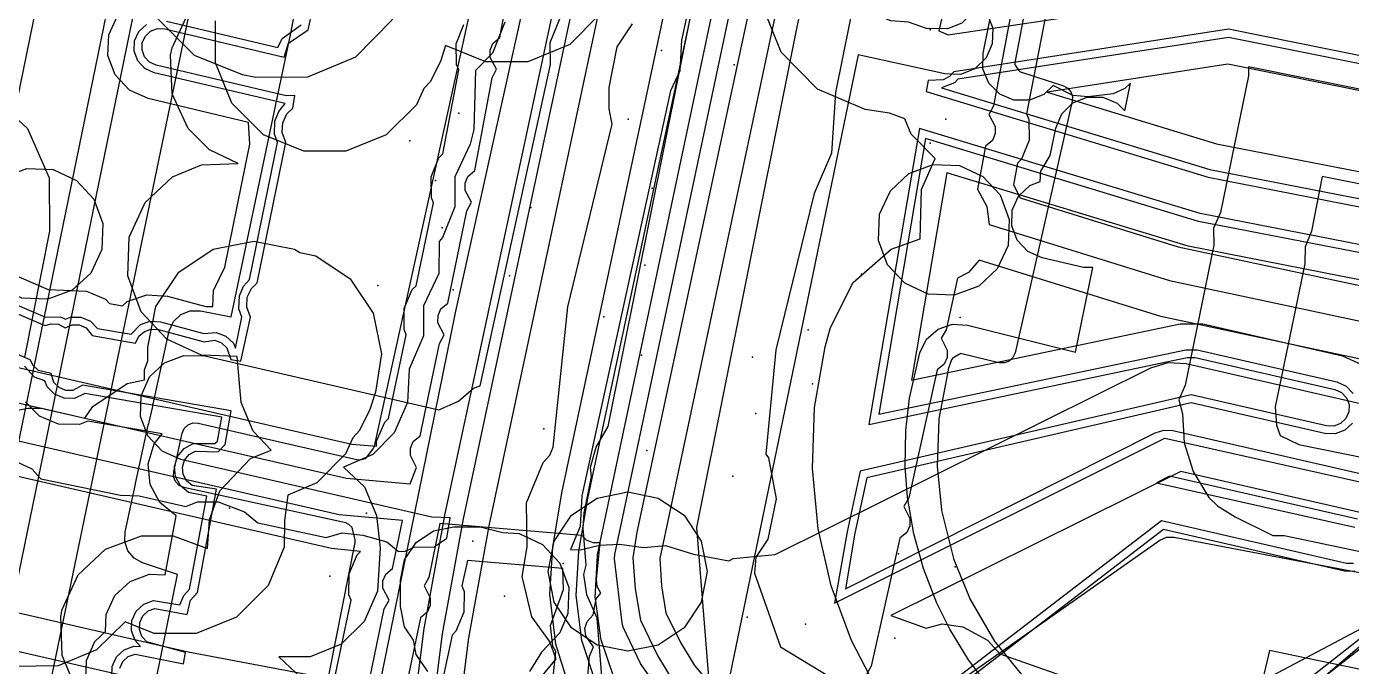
# Model space of a CAD drawing. Header units: metres. Extents: x 3158 to 3711, y 9867 to 11440.
# Drawn here: x 3293.62 to 3343.52, y 10491.12 to 10515.22 of the extents above; entities that cross this region are included whole.
import ezdxf

# ---------------------------------------------------------------- set-up
doc = ezdxf.new("R2010")
doc.units = ezdxf.units.M
for name, color, linetype in [('AI_GREENING_EXCLUSIONS', 1, 'Continuous'), ('AI_GREENING_LAWN', 82, 'Continuous'), ('AI_GREENING_REJECTED', 6, 'Continuous')]:
    doc.layers.add(name, color=color, linetype=linetype)

msp = doc.modelspace()

# ---------------------------------------------------------------- linework, layer by layer
at = {"layer": 'AI_GREENING_EXCLUSIONS'}
for points in [[(3315.06, 10490.503), (3314.541, 10492.096), (3314.329, 10493.786), (3314.428, 10495.444), (3314.763, 10497.442), (3326.631, 10553.066), (3330.705, 10571.882), (3330.889, 10572.279), (3331.412, 10574.727), (3333.727, 10585.666), (3333.732, 10585.987), (3333.856, 10586.277), (3340.115, 10615.856), (3342.696, 10628.452), (3345.114, 10641.077), (3347.369, 10653.731), (3348.966, 10663.414)], [(3314.112, 10490.184), (3313.551, 10491.961), (3313.33, 10493.842), (3313.442, 10495.608), (3313.786, 10497.655), (3325.653, 10553.272), (3329.727, 10572.092), (3329.924, 10572.547), (3330.434, 10574.935), (3332.749, 10585.875), (3332.754, 10586.196), (3332.878, 10586.485), (3339.136, 10616.06), (3341.715, 10628.646), (3344.13, 10641.258), (3346.383, 10653.9)], [(3343.393, 10610.327), (3332.051, 10557.975), (3331.951, 10556.911), (3331.763, 10556.598), (3331.153, 10553.854), (3331.19, 10553.493), (3330.833, 10552.492), (3325.392, 10528.588), (3325.277, 10527.599), (3325.103, 10527.315), (3324.754, 10525.781), (3324.787, 10525.452), (3324.521, 10524.622), (3324.542, 10524.24), (3324.267, 10523.356), (3318.85, 10496.355), (3321.615, 10461.896)], [(3343.393, 10610.327), (3332.051, 10557.975), (3331.951, 10556.911), (3331.763, 10556.598), (3331.153, 10553.854), (3331.19, 10553.493), (3330.833, 10552.492), (3325.392, 10528.588), (3325.277, 10527.599), (3325.103, 10527.315), (3324.754, 10525.781), (3324.787, 10525.452), (3324.521, 10524.622), (3324.542, 10524.24), (3324.267, 10523.356), (3318.85, 10496.355), (3321.615, 10461.896)], [(3328.264, 10581.608), (3320.451, 10545.076), (3320.116, 10544.135), (3319.641, 10543.397), (3319.184, 10542.921), (3318.336, 10542.342), (3317.497, 10542.032), (3313.466, 10541.151), (3312.13, 10540.692), (3307.136, 10537.342), (3305.685, 10536.265), (3304.538, 10534.991), (3303.665, 10533.515), (3303.084, 10531.843), (3294.232, 10489.178)], [(3276.578, 10417.923), (3297.664, 10520.714), (3300.339, 10533.189), (3300.957, 10534.812), (3301.602, 10536.004), (3302.383, 10537.121), (3303.367, 10538.22), (3304.47, 10539.174), (3310.05, 10542.912), (3309.703, 10543.264), (3309.411, 10544.002), (3309.429, 10544.796), (3311.369, 10553.383), (3311.695, 10554.109), (3312.279, 10554.65), (3313.028, 10554.921), (3313.823, 10554.878), (3315.243, 10554.508), (3315.945, 10554.168), (3316.069, 10554.029), (3319.296, 10569.989)], [(3277.536, 10417.62), (3298.644, 10520.516), (3301.294, 10532.892), (3301.872, 10534.409), (3302.495, 10535.548), (3303.562, 10536.973), (3304.504, 10537.914), (3305.023, 10538.341), (3314.627, 10544.778), (3316.514, 10545.937), (3315.815, 10547.339), (3315.816, 10547.73), (3320.276, 10569.791)], [(3302.441, 10564.309), (3303.177, 10562.503), (3303.167, 10560.552), (3298.255, 10536.525), (3297.447, 10534.671), (3296.856, 10531.929), (3296.846, 10529.986), (3293.144, 10511.854), (3293.66, 10511.372), (3294.471, 10509.524), (3294.484, 10507.506), (3293.542, 10502.77)], [(3344.384, 10547.372), (3325.624, 10548.176), (3323.798, 10539.838), (3323.733, 10538.676), (3323.378, 10537.92), (3318.295, 10514.708), (3318.23, 10513.546), (3317.875, 10512.79), (3314.541, 10497.542), (3314.474, 10496.392), (3314.104, 10495.524), (3314.477, 10495.509), (3315.2, 10495.69), (3315.961, 10495.731), (3316.869, 10495.605), (3317.682, 10495.674), (3318.748, 10495.345), (3320.069, 10495.102), (3320.239, 10495.186), (3321.82, 10495.333), (3335.961, 10502.366), (3336.616, 10502.562), (3337.298, 10502.525), (3344.957, 10500.769)], [(3317.792, 10532.859), (3310.067, 10496.678), (3309.276, 10492.351), (3308.728, 10488.004)], [(3318.779, 10532.696), (3311.048, 10496.484), (3310.264, 10492.198), (3309.723, 10487.906)], [(3295.823, 10477.351), (3299.304, 10494.586), (3297.995, 10495.019), (3297.675, 10495.195), (3297.44, 10495.474), (3297.321, 10495.819), (3297.333, 10496.184), (3297.73, 10497.987), (3297.73, 10498.006), (3298.207, 10500.211), (3298.233, 10500.271), (3298.373, 10500.903), (3298.374, 10500.984), (3298.406, 10501.057), (3299, 10503.753), (3299.155, 10504.104), (3299.432, 10504.371), (3299.788, 10504.514), (3300.173, 10504.512), (3301.33, 10504.279), (3303.569, 10514.909), (3306.075, 10527.919)], [(3317.642, 10461.399), (3315.111, 10492.942), (3314.719, 10493.814), (3314.606, 10494.587), (3314.695, 10494.94), (3314.584, 10496.331), (3314.62, 10496.899), (3314.906, 10498.263), (3314.862, 10498.623), (3315.071, 10499.375), (3315.533, 10500.158), (3320.309, 10523.963)], [(3317.642, 10461.399), (3315.111, 10492.942), (3314.719, 10493.814), (3314.606, 10494.587), (3314.695, 10494.94), (3314.584, 10496.331), (3314.62, 10496.899), (3314.906, 10498.263), (3314.862, 10498.623), (3315.071, 10499.375), (3315.533, 10500.158), (3320.309, 10523.963)], [(3325.942, 10521.886), (3324.088, 10512.737), (3323.941, 10510.444), (3323.288, 10508.931), (3321.847, 10503.037), (3321.468, 10499.111), (3321.561, 10498.97), (3321.858, 10497.438), (3321.546, 10495.909), (3321.093, 10495.238), (3321.034, 10494.63), (3322.025, 10491.855), (3324.257, 10490.503)], [(3321.751, 10520.154), (3316.608, 10496.181), (3316.462, 10495.21), (3316.539, 10494.041), (3316.74, 10492.866), (3317.381, 10491.535), (3317.965, 10490.579)], [(3322.531, 10519.022), (3317.468, 10495.18), (3317.532, 10494.158), (3317.706, 10493.135), (3318.252, 10492.027), (3318.781, 10491.161), (3319.442, 10490.361)], [(3328.843, 10518.86), (3327.983, 10515.052), (3328.331, 10514.899), (3339.049, 10516.51)], [(3291.533, 10501.445), (3305.668, 10498.204), (3308.075, 10498.002), (3308.313, 10498.609), (3308.079, 10499.061), (3308.082, 10499.335), (3308.188, 10499.586), (3308.45, 10499.805), (3309.173, 10503.284), (3309.351, 10503.606), (3309.118, 10504.059), (3309.12, 10504.332), (3309.227, 10504.583), (3309.488, 10504.802), (3310.211, 10508.281), (3310.384, 10508.597), (3310.146, 10509.039), (3310.143, 10509.312), (3310.245, 10509.566), (3310.502, 10509.79), (3311.157, 10513.282), (3311.328, 10513.608), (3311.086, 10514.056), (3311.083, 10514.329), (3311.185, 10514.582), (3311.442, 10514.806), (3312.097, 10518.299)], [(3329.757, 10490.501), (3329.105, 10491.372), (3328.392, 10492.529), (3327.906, 10493.502), (3327.399, 10494.805), (3327.037, 10496.115), (3326.803, 10497.494), (3326.717, 10498.64), (3326.742, 10500), (3326.881, 10501.224), (3327.267, 10502.928), (3327.524, 10503.439), (3327.954, 10503.816), (3328.494, 10504.004), (3329.065, 10503.977), (3333.128, 10502.959), (3333.779, 10506.138), (3333.437, 10506.147), (3331.872, 10506.503), (3331.338, 10506.742), (3330.935, 10507.167), (3330.726, 10507.714), (3330.742, 10508.299), (3330.981, 10508.833), (3331.406, 10509.235), (3331.795, 10509.385), (3331.826, 10509.765), (3332.173, 10510.355), (3332.386, 10511.39), (3332.613, 10511.93), (3333.029, 10512.341), (3333.571, 10512.562), (3334.156, 10512.558), (3334.696, 10512.331), (3334.988, 10512.036), (3335.204, 10513.088), (3334.982, 10512.879), (3334.546, 10512.686), (3333.611, 10512.566), (3333.028, 10512.617), (3332.284, 10513), (3331.941, 10512.661), (3331.399, 10512.44), (3330.813, 10512.444), (3330.274, 10512.671), (3329.863, 10513.087), (3329.642, 10513.629), (3329.646, 10514.215), (3330.297, 10517.384)], [(3286.506, 10507.304), (3294.317, 10503.954), (3294.55, 10504.027), (3294.822, 10504.003), (3295.074, 10503.868), (3295.337, 10503.98), (3295.61, 10503.978), (3295.862, 10503.871), (3296.091, 10503.582), (3297.732, 10503.289), (3297.854, 10503.553), (3298.059, 10503.733), (3298.318, 10503.821), (3298.59, 10503.804), (3300.313, 10503.343), (3300.713, 10503.405), (3300.968, 10503.306), (3301.165, 10503.117), (3301.317, 10502.677), (3301.694, 10502.612), (3302.052, 10504.278), (3301.914, 10504.647), (3301.934, 10505.021), (3302.093, 10505.353), (3302.314, 10505.563), (3303.389, 10510.851), (3303.251, 10511.22), (3303.271, 10511.594), (3303.43, 10511.926), (3303.65, 10512.137), (3303.729, 10512.619), (3303.399, 10512.607), (3298.503, 10513.767), (3298.255, 10513.88), (3298.069, 10514.08), (3297.974, 10514.336), (3297.983, 10514.609), (3298.097, 10514.858), (3298.297, 10515.044), (3298.553, 10515.139), (3298.826, 10515.129), (3303.331, 10514.062), (3303.492, 10514.585), (3304.232, 10515.088), (3304.568, 10516.639)], [(3330.809, 10516.301), (3330.035, 10512.23), (3329.862, 10511.906), (3330.103, 10511.457), (3330.106, 10511.184), (3330.003, 10510.93), (3329.745, 10510.707), (3329.439, 10509.094), (3329.789, 10508.442), (3329.875, 10507.764), (3336.668, 10505.659), (3344.328, 10504.025)], [(3325.561, 10490.426), (3324.698, 10492.103), (3323.933, 10494.162), (3323.437, 10496.303), (3323.218, 10498.568), (3323.304, 10500.865), (3323.704, 10503.156), (3323.899, 10503.881), (3324.757, 10505.582), (3326.19, 10506.839), (3327.278, 10507.219), (3327.329, 10509.075), (3327.85, 10510.241), (3326.941, 10511.161), (3326.704, 10511.742), (3326.12, 10511.95), (3325.206, 10512.09), (3323.411, 10512.855), (3322.045, 10514.248), (3321.317, 10516.058)], [(3286.568, 10507.598), (3294.342, 10504.27), (3294.907, 10504.291), (3295.087, 10504.197), (3295.281, 10504.275), (3295.671, 10504.271), (3296.03, 10504.119), (3296.293, 10503.851), (3297.564, 10503.631), (3297.909, 10503.993), (3298.278, 10504.119), (3298.668, 10504.094), (3300.298, 10503.658), (3300.765, 10503.701), (3301.129, 10503.559), (3301.411, 10503.289), (3301.49, 10503.11), (3301.731, 10504.273), (3301.62, 10504.587), (3301.64, 10505.08), (3301.791, 10505.441), (3302.02, 10505.696), (3303.068, 10510.846), (3302.957, 10511.16), (3302.977, 10511.654), (3303.128, 10512.015), (3303.361, 10512.313), (3298.434, 10513.475), (3298.079, 10513.637), (3297.814, 10513.923), (3297.677, 10514.288), (3297.692, 10514.678), (3297.854, 10515.033), (3298.14, 10515.299)], [(3287.151, 10508.457), (3294.439, 10505.317), (3295.876, 10505.25), (3296.594, 10504.945), (3296.749, 10504.787), (3297.232, 10504.704), (3297.408, 10504.859), (3298.147, 10505.11), (3298.926, 10505.06), (3300.373, 10504.673), (3300.64, 10504.679), (3300.66, 10505.278), (3301.088, 10506.152), (3302.03, 10510.786), (3301.977, 10511.608), (3298.204, 10512.502), (3297.494, 10512.826), (3296.963, 10513.398), (3296.69, 10514.129), (3296.719, 10514.909), (3297.043, 10515.619)], [(3291.824, 10502.712), (3305.868, 10499.492), (3306.807, 10499.413), (3306.809, 10499.599), (3307.114, 10500.318), (3307.258, 10500.46), (3307.925, 10503.607), (3307.841, 10503.816), (3307.847, 10504.596), (3308.152, 10505.315), (3308.297, 10505.457), (3308.955, 10508.583), (3308.874, 10508.772), (3308.865, 10509.552), (3309.156, 10510.276), (3309.298, 10510.421), (3309.903, 10513.581), (3309.814, 10513.788), (3309.805, 10514.568), (3310.096, 10515.293)], [(3293.117, 10498.89), (3293.823, 10498.556), (3294.157, 10498.188), (3297.162, 10497.569), (3297.86, 10497.549), (3299.621, 10497.145), (3300.061, 10497.324), (3300.842, 10497.319), (3301.83, 10496.945), (3302.337, 10496.523), (3304.901, 10495.975), (3305.508, 10496.149), (3306.284, 10496.06), (3307.188, 10495.809), (3307.62, 10495.461), (3307.863, 10495.451), (3308.222, 10495.609), (3308.981, 10495.625), (3309.448, 10495.946), (3309.578, 10496.718), (3308.891, 10496.745), (3299.438, 10498.912), (3298.726, 10499.232), (3298.191, 10499.799), (3297.913, 10500.529), (3297.936, 10501.309), (3298.255, 10502.021), (3298.823, 10502.556), (3299.552, 10502.834), (3300.332, 10502.811), (3309.149, 10500.789), (3309.887, 10501.106), (3310.451, 10501.604), (3310.705, 10501.691), (3313.353, 10513.784), (3313.348, 10514.615), (3313.759, 10515.636)], [(3295.421, 10490.453), (3294.968, 10491.537), (3294.913, 10492.995), (3294.968, 10493.266), (3295.57, 10494.571), (3296.602, 10495.531), (3297.957, 10496.039), (3299.144, 10496.039), (3300.436, 10495.557), (3300.508, 10496.635), (3300.897, 10497.733), (3302.057, 10498.955), (3302.842, 10499.27), (3302.154, 10499.981), (3301.7, 10501.064), (3301.56, 10502.787), (3300.206, 10502.841), (3298.901, 10503.444), (3297.942, 10504.476), (3297.434, 10505.83), (3297.488, 10507.289), (3298.091, 10508.594), (3299.123, 10509.553), (3300.206, 10510.006), (3301.598, 10510.061), (3300.518, 10510.57), (3299.707, 10511.38), (3299.105, 10512.685), (3299.05, 10514.143), (3299.105, 10514.415), (3299.707, 10515.719)], [(3298.895, 10515.421), (3303.091, 10514.427), (3303.252, 10514.764), (3303.964, 10515.278)], [(3315.213, 10515.688), (3314.09, 10514.544), (3312.504, 10513.881), (3310.92, 10513.881), (3309.401, 10514.5), (3309.227, 10513.937), (3308.835, 10513.147), (3308.586, 10512.88), (3308.314, 10512.267), (3307.17, 10511.144), (3305.647, 10510.524), (3304.064, 10510.524), (3302.542, 10511.144), (3301.355, 10512.331), (3300.735, 10513.853), (3300.735, 10515.437)], [(3311.638, 10515.384), (3311.169, 10514.219), (3310.537, 10513.566), (3310.47, 10511.345), (3310.333, 10510.781), (3309.759, 10509.554), (3309.759, 10508.433), (3309.289, 10507.268), (3309.167, 10507.125), (3309.151, 10505.922), (3308.576, 10504.696), (3308.576, 10503.575), (3308.036, 10502.318), (3307.969, 10501.064), (3307.471, 10499.914), (3306.66, 10499.104), (3305.563, 10498.628), (3306.355, 10497.878), (3306.802, 10496.803), (3306.935, 10495.586), (3306.841, 10493.96), (3306.343, 10492.809), (3305.466, 10491.954), (3304.301, 10491.484), (3303.129, 10491.484), (3304.192, 10490.478)], [(3312.946, 10490.636), (3313.57, 10491.405), (3313.313, 10492.071), (3312.649, 10492.993), (3312.292, 10494.512), (3312.473, 10495.621), (3312.457, 10497.282), (3313.077, 10498.804), (3313.329, 10499.077), (3313.456, 10499.378), (3314.008, 10504.658), (3315.682, 10511.535), (3315.566, 10512.116), (3315.566, 10512.918), (3315.87, 10514.449), (3316.447, 10515.312)], [(3329.797, 10515.7), (3330.01, 10515.155), (3329.997, 10514.57), (3329.762, 10514.034), (3329.339, 10513.629), (3328.794, 10513.416), (3328.209, 10513.429), (3324.943, 10514.151), (3319.254, 10486.656)], [(3332.011, 10515.666), (3331.288, 10511.929), (3331.376, 10511.721), (3331.383, 10510.941), (3331.09, 10510.217), (3330.948, 10510.073), (3330.793, 10509.258), (3331.043, 10508.763), (3336.996, 10506.918), (3344.6, 10505.296)], [(3346.601, 10513.562), (3338.895, 10515.113), (3328.545, 10513.515), (3328.386, 10513.33), (3328.143, 10513.206), (3327.586, 10513.19), (3327.505, 10512.766), (3338.122, 10509.541), (3345.807, 10508.044)], [(3346.542, 10513.268), (3338.888, 10514.808), (3328.692, 10513.234), (3328.572, 10513.094), (3328.079, 10512.905), (3338.194, 10509.832), (3345.864, 10508.339)], [(3346.345, 10512.287), (3338.865, 10513.793), (3332.057, 10512.742), (3338.436, 10510.804), (3346.055, 10509.32)], [(3358.987, 10509.808), (3339.65, 10513.694), (3339.648, 10513.357), (3338.593, 10508.208), (3338.325, 10507.628), (3338.343, 10506.988), (3337.263, 10501.718), (3337.02, 10501.162), (3337.164, 10500.628), (3337.224, 10499.545), (3337.56, 10498.46), (3338.152, 10497.482), (3338.481, 10497.165), (3339.137, 10496.756), (3340.562, 10496.057), (3340.986, 10496.053), (3345.952, 10495.01)], [(3345.539, 10506.67), (3337.819, 10508.173), (3327.248, 10511.381), (3325.347, 10500.231), (3337.34, 10502.753), (3337.641, 10502.75), (3342.9, 10501.545), (3343.149, 10501.433), (3343.336, 10501.234), (3343.433, 10500.979), (3343.426, 10500.706), (3343.314, 10500.457), (3343.115, 10500.269), (3342.86, 10500.172), (3342.587, 10500.18), (3337.485, 10501.35), (3325.016, 10498.471), (3324.525, 10496.195), (3324.053, 10493.5), (3336.492, 10499.719), (3344.061, 10498.027)], [(3345.482, 10506.376), (3337.762, 10507.879), (3327.486, 10510.995), (3325.717, 10500.615), (3337.279, 10503.047), (3337.708, 10503.043), (3342.967, 10501.837), (3343.323, 10501.677), (3343.591, 10501.393)], [(3345.29, 10505.394), (3337.371, 10506.947), (3328.282, 10509.708), (3326.95, 10501.896), (3337.073, 10504.025), (3337.931, 10504.017), (3343.19, 10502.812), (3343.902, 10502.492)], [(3358.298, 10506.377), (3342.421, 10509.57), (3342.022, 10507.505), (3341.776, 10506.921), (3341.772, 10506.286), (3340.645, 10500.902), (3340.7, 10500.203), (3340.839, 10499.816), (3341.541, 10499.48), (3346.672, 10498.435)], [(3292.141, 10500.543), (3293.672, 10500.847), (3294.194, 10500.842), (3295.824, 10500.472), (3296.119, 10500.913), (3297.416, 10501.78), (3298.061, 10501.908), (3298.061, 10502.29), (3298.185, 10502.626), (3298.185, 10503.139), (3298.49, 10504.67), (3299.357, 10505.968), (3300.654, 10506.835), (3302.185, 10507.139), (3303.716, 10506.835), (3303.915, 10506.702), (3304.518, 10506.582), (3305.816, 10505.715), (3306.683, 10504.417), (3306.987, 10502.886), (3306.766, 10501.445), (3306.554, 10500.791), (3306.162, 10500.001), (3305.913, 10499.733), (3305.64, 10499.121), (3304.56, 10498.04), (3303.469, 10497.568), (3303.338, 10496.614), (3303.322, 10495.612), (3302.718, 10494.167), (3301.531, 10492.981), (3300.009, 10492.361), (3298.425, 10492.361), (3297.334, 10492.8), (3296.256, 10491.743), (3294.811, 10491.139), (3293.15, 10491.123)], [(3344.036, 10502.655), (3336.344, 10504.296), (3329.498, 10506.415), (3329.095, 10505.96), (3328.687, 10505.735), (3328.256, 10503.799), (3328.073, 10503.48), (3328.3, 10503.024), (3328.294, 10502.75), (3328.184, 10502.501), (3327.919, 10502.286), (3326.847, 10497.467), (3326.665, 10497.147), (3326.892, 10496.691), (3326.886, 10496.418), (3326.775, 10496.168), (3326.511, 10495.953), (3325.439, 10491.134), (3325.256, 10490.815)], [(3297.142, 10491.054), (3297.254, 10491.304), (3297.452, 10491.491), (3297.708, 10491.588), (3299.531, 10491.225), (3299.611, 10491.647), (3298.156, 10492.049), (3297.97, 10492.25), (3297.875, 10492.506), (3297.886, 10492.779), (3298, 10493.027), (3298.2, 10493.212), (3298.456, 10493.307), (3299.667, 10493.073), (3299.793, 10493.62), (3300.056, 10493.902), (3300.772, 10497.797), (3299.861, 10497.94), (3299.65, 10498.113), (3299.521, 10498.354), (3299.494, 10498.626), (3299.573, 10498.887), (3299.746, 10499.099), (3299.987, 10499.227), (3300.845, 10499.197), (3301.108, 10499.48), (3301.328, 10500.747), (3295.728, 10501.716), (3295.369, 10501.51), (3295.096, 10501.513), (3294.845, 10501.619), (3294.653, 10501.814), (3294.552, 10502.148), (3294.075, 10502.267), (3293.87, 10502.448), (3293.763, 10502.668), (3286.146, 10505.95)], [(3296.838, 10490.732), (3296.849, 10491.122), (3297.009, 10491.478), (3297.293, 10491.745), (3297.658, 10491.884), (3297.914, 10491.877), (3297.714, 10492.093), (3297.579, 10492.458), (3297.594, 10492.848), (3297.757, 10493.203), (3298.043, 10493.468), (3298.409, 10493.603), (3299.401, 10493.445), (3299.544, 10493.788), (3299.76, 10494.03), (3300.416, 10497.531), (3299.72, 10497.675), (3299.418, 10497.923), (3299.234, 10498.267), (3299.195, 10498.655), (3299.308, 10499.029), (3299.556, 10499.33), (3299.9, 10499.514), (3300.716, 10499.511), (3300.813, 10499.608), (3300.977, 10500.503), (3295.822, 10501.396), (3295.425, 10501.215), (3295.035, 10501.219), (3294.676, 10501.372), (3294.402, 10501.65), (3294.31, 10501.878), (3293.923, 10502.008), (3293.55, 10502.433)], [(3324.674, 10487.698), (3336.307, 10495.876), (3336.563, 10495.989), (3336.842, 10495.992), (3344.62, 10494.511), (3344.874, 10494.645), (3346.4, 10502.075), (3346.506, 10502.326), (3346.701, 10502.518), (3346.954, 10502.621), (3347.227, 10502.62), (3347.479, 10502.513), (3347.67, 10502.319), (3347.773, 10502.066), (3347.772, 10501.793), (3346.179, 10494.04), (3346.054, 10493.761), (3345.821, 10493.562), (3330.601, 10485.51)], [(3295.852, 10490.565), (3295.875, 10491.345), (3296.194, 10492.057), (3296.597, 10492.437), (3296.621, 10493.081), (3296.947, 10493.79), (3297.52, 10494.32), (3298.251, 10494.591), (3298.839, 10494.569), (3299.259, 10496.79), (3298.645, 10497.288), (3298.277, 10497.976), (3298.2, 10498.752), (3298.426, 10499.499), (3298.735, 10499.877), (3295.931, 10500.362), (3295.611, 10500.233), (3294.831, 10500.24), (3294.112, 10500.545), (3293.578, 10501.09)], [(3343.558, 10500.283), (3343.274, 10500.015), (3342.91, 10499.876), (3342.52, 10499.888), (3337.485, 10501.042), (3325.273, 10498.222), (3324.819, 10496.138), (3324.464, 10494.043), (3336.127, 10499.918), (3336.456, 10500.017), (3336.8, 10499.999), (3344.128, 10498.319)], [(3337.797, 10487.443), (3346.118, 10493.95), (3347.356, 10500.222), (3347.504, 10500.582), (3347.78, 10500.859), (3348.14, 10501.009), (3348.53, 10501.009), (3348.891, 10500.86), (3349.167, 10500.585), (3349.317, 10500.225), (3349.318, 10499.835), (3348.008, 10493.197), (3347.879, 10492.867), (3347.643, 10492.603), (3339.719, 10486.407)], [(3337.901, 10487.144), (3346.39, 10493.782), (3347.65, 10500.164), (3347.754, 10500.416), (3347.947, 10500.61), (3348.199, 10500.714), (3348.472, 10500.715), (3348.725, 10500.611), (3348.918, 10500.418), (3349.023, 10500.166), (3349.023, 10499.893), (3347.623, 10493.024), (3338.971, 10486.204)], [(3306.373, 10489.81), (3307.096, 10493.29), (3307.274, 10493.611), (3307.041, 10494.064), (3307.043, 10494.338), (3307.15, 10494.589), (3307.411, 10494.807), (3307.788, 10496.621), (3305.403, 10496.829), (3291.221, 10500.081)], [(3305.181, 10490.466), (3305.848, 10493.613), (3305.764, 10493.822), (3305.77, 10494.602), (3306.075, 10495.32), (3306.206, 10495.45), (3305.113, 10495.562), (3290.93, 10498.814)], [(3344.063, 10496.87), (3337.102, 10498.466), (3326.177, 10493.033), (3327.51, 10492.564), (3328.111, 10492.719), (3328.884, 10492.609), (3329.813, 10492.105), (3330.278, 10491.592), (3334.925, 10489.959)], [(3343.748, 10496.662), (3336.666, 10498.286), (3336.176, 10498.039), (3343.646, 10496.367)], [(3308.737, 10490.925), (3308.303, 10491.574), (3308.197, 10492.107), (3307.862, 10492.608), (3307.71, 10493.374), (3307.71, 10494.374), (3307.862, 10495.139), (3308.296, 10495.788), (3308.944, 10496.221), (3309.71, 10496.374), (3310.71, 10496.374), (3310.71, 10496.374), (3311.566, 10496.161), (3312.175, 10496.121), (3313.056, 10495.712), (3313.703, 10495.013), (3314.045, 10494.096), (3314.006, 10493.11), (3313.703, 10492.388), (3313.016, 10491.662), (3312.565, 10490.925)], [(3314.751, 10490.603), (3314.831, 10491.513), (3314.97, 10491.854), (3314.685, 10492.276), (3314.655, 10492.548), (3314.732, 10492.81), (3314.966, 10493.058), (3315.073, 10493.667), (3315.249, 10493.882), (3315.117, 10494.127), (3315.092, 10494.399), (3315.233, 10495.769), (3314.966, 10495.771), (3314.714, 10495.878), (3314.543, 10496.053), (3309.194, 10496.503), (3308.772, 10494.474), (3308.594, 10494.152), (3308.827, 10493.699), (3308.825, 10493.426), (3308.718, 10493.174), (3308.456, 10492.956), (3307.733, 10489.477)], [(3343.606, 10494.995), (3343.333, 10495.003), (3336.368, 10496.6), (3326.783, 10489.235)], [(3343.656, 10494.699), (3343.266, 10494.71), (3336.439, 10496.276), (3327.458, 10489.376)], [(3308.021, 10490.091), (3299.712, 10491.664), (3285.346, 10494.958)], [(3313.456, 10490.717), (3313.553, 10491.688), (3313.445, 10491.886), (3313.36, 10492.661), (3313.847, 10494.016), (3313.827, 10494.808), (3310.232, 10495.111), (3310.02, 10494.151), (3310.104, 10493.942), (3310.098, 10493.161), (3309.793, 10492.443), (3309.648, 10492.301), (3308.981, 10489.154)], [(3337.836, 10486.776), (3347.439, 10494.942)], [(3282.531, 10490.654), (3282.254, 10491.383), (3282.277, 10492.163), (3282.596, 10492.875), (3283.164, 10493.411), (3283.893, 10493.688), (3284.673, 10493.666), (3299.578, 10490.248)], [(3348.011, 10490.135), (3340.44, 10491.716), (3339.967, 10489.747)]]:
    msp.add_lwpolyline(points, dxfattribs=at)
for points in [[(3307.531, 10521.983), (3308.289, 10520.185), (3308.301, 10518.234), (3308.114, 10517.263), (3307.378, 10515.456), (3306.007, 10514.068), (3304.209, 10513.311), (3302.258, 10513.299), (3301.76, 10513.395), (3299.953, 10514.131), (3298.565, 10515.502), (3297.807, 10517.299), (3297.795, 10519.25), (3297.982, 10520.222), (3298.718, 10522.028), (3300.089, 10523.416), (3301.887, 10524.174), (3303.838, 10524.186), (3304.336, 10524.09), (3306.143, 10523.354), (3307.531, 10521.983)], [(3324.959, 10518.232), (3325.189, 10518.771), (3325.607, 10519.181), (3326.15, 10519.399), (3326.735, 10519.393), (3327.651, 10519.049), (3328.568, 10519.014), (3329.104, 10518.779), (3329.509, 10518.356), (3329.721, 10517.81), (3329.708, 10517.225), (3329.499, 10516.282), (3329.266, 10515.75), (3328.848, 10515.346), (3328.308, 10515.132), (3327.517, 10515.144), (3326.838, 10515.375), (3326.17, 10515.436), (3325.385, 10515.745), (3324.975, 10516.163), (3324.756, 10516.706), (3324.762, 10517.291), (3324.959, 10518.232)], [(3294.622, 10509.828), (3295.503, 10509.418), (3296.151, 10508.719), (3296.492, 10507.802), (3296.453, 10506.816), (3296.044, 10505.935), (3295.345, 10505.288), (3294.428, 10504.946), (3293.441, 10504.985), (3292.56, 10505.395), (3291.913, 10506.094), (3291.571, 10507.011), (3291.611, 10507.997), (3292.02, 10508.878), (3292.719, 10509.526), (3293.636, 10509.867), (3294.622, 10509.828)], [(3328.76, 10509.981), (3329.642, 10509.572), (3330.289, 10508.873), (3330.63, 10507.956), (3330.591, 10506.97), (3330.182, 10506.088), (3329.483, 10505.441), (3328.566, 10505.1), (3327.58, 10505.139), (3326.698, 10505.548), (3326.051, 10506.247), (3325.71, 10507.164), (3325.749, 10508.15), (3326.158, 10509.032), (3326.857, 10509.679), (3327.774, 10510.02), (3328.76, 10509.981)], [(3317.412, 10491.918), (3316.263, 10491.69), (3315.115, 10491.918), (3314.142, 10492.569), (3313.492, 10493.542), (3313.263, 10494.69), (3313.492, 10495.838), (3314.142, 10496.811), (3315.115, 10497.462), (3316.263, 10497.69), (3317.412, 10497.462), (3318.385, 10496.811), (3319.035, 10495.838), (3319.263, 10494.69), (3319.035, 10493.542), (3318.385, 10492.569), (3317.412, 10491.918)]]:
    msp.add_lwpolyline(points, close=True, dxfattribs=at)
at = {"layer": 'AI_GREENING_LAWN'}
for points in [[(3316.283, 10533.819), (3309.754, 10504.381), (3309.753, 10504.377), (3305.794, 10484.936)], [(3321.814, 10526.973), (3315.12, 10495.319), (3315.115, 10495.281), (3315.031, 10493.712), (3315.033, 10493.665), (3315.237, 10492.187), (3315.248, 10492.141), (3315.726, 10490.723)], [(3308.032, 10488.086), (3308.582, 10492.444), (3308.586, 10492.471), (3309.379, 10496.806), (3309.382, 10496.821), (3315.775, 10526.623)], [(3303.646, 10483.93), (3305.994, 10495.782), (3305.994, 10495.882), (3305.905, 10496.302), (3305.892, 10496.336), (3305.87, 10496.364), (3305.761, 10496.468), (3305.644, 10496.53), (3299.547, 10497.861), (3299.368, 10497.94), (3299.232, 10498.08), (3299.161, 10498.262), (3299.165, 10498.457), (3299.484, 10499.904), (3299.563, 10500.084), (3299.705, 10500.219), (3299.888, 10500.289), (3300.084, 10500.284), (3306.108, 10498.904), (3306.238, 10498.909), (3306.381, 10498.956), (3306.414, 10498.973), (3306.441, 10498.998), (3306.682, 10499.32), (3306.726, 10499.416), (3312.573, 10526.014)], [(3318.134, 10489.279), (3316.797, 10491.154), (3316.752, 10491.23), (3316.099, 10492.604), (3316.054, 10492.76), (3315.769, 10495.168), (3315.777, 10495.33), (3321.124, 10520.561)], [(3331.294, 10516.237), (3330.846, 10513.847), (3330.846, 10513.802), (3330.863, 10513.76), (3330.992, 10513.562), (3331.02, 10513.532), (3331.056, 10513.513), (3332.675, 10512.988), (3332.837, 10512.899), (3332.955, 10512.759), (3333.015, 10512.585), (3333.008, 10512.401), (3330.854, 10502.932), (3330.774, 10502.752), (3330.63, 10502.617), (3330.445, 10502.549), (3330.248, 10502.557), (3328.853, 10502.897), (3328.806, 10502.899), (3328.762, 10502.883), (3328.51, 10502.727), (3328.479, 10502.699), (3328.459, 10502.663), (3328.34, 10502.311), (3328.331, 10502.278), (3327.987, 10500.442), (3327.983, 10500.406), (3327.918, 10498.683), (3327.919, 10498.648), (3328.081, 10497.034), (3328.087, 10496.998), (3328.539, 10495.186), (3328.549, 10495.152), (3329.138, 10493.702), (3329.153, 10493.67), (3330.096, 10492.051), (3330.118, 10492.019), (3331.293, 10490.569)]]:
    msp.add_lwpolyline(points, dxfattribs=at)
at = {"layer": 'AI_GREENING_REJECTED'}
for p in [(3327.66, 10515.09), (3317.54, 10514.32), (3320.27, 10513.78), (3309.91, 10511.95), (3316.28, 10511.73), (3328.25, 10511.73), (3308.06, 10510.91), (3327.66, 10510.82), (3309.03, 10509.42), (3317.18, 10509.13), (3312.62, 10508.4), (3309.28, 10507.64), (3311.81, 10505.83), (3316.91, 10506.23), (3325.07, 10505.89), (3306.85, 10505.47), (3309.69, 10505.3), (3315.36, 10504.29), (3323.06, 10503.8), (3328.79, 10504.26), (3316.78, 10502.84), (3320.97, 10502.77), (3323.22, 10501.76), (3321.09, 10500.65), (3313.1, 10500.07), (3316.99, 10499.25), (3320.22, 10498.28), (3301.27, 10497.08), (3306.43, 10496.89), (3310.43, 10495.84), (3326.46, 10495.36), (3313.83, 10495), (3328.6, 10494.87), (3305.05, 10494.52), (3311.63, 10493.77), (3320.76, 10492.98), (3322.96, 10492.71), (3326.33, 10492.18)]:
    msp.add_point(p, dxfattribs=at)

doc.saveas('drawing.dxf')
